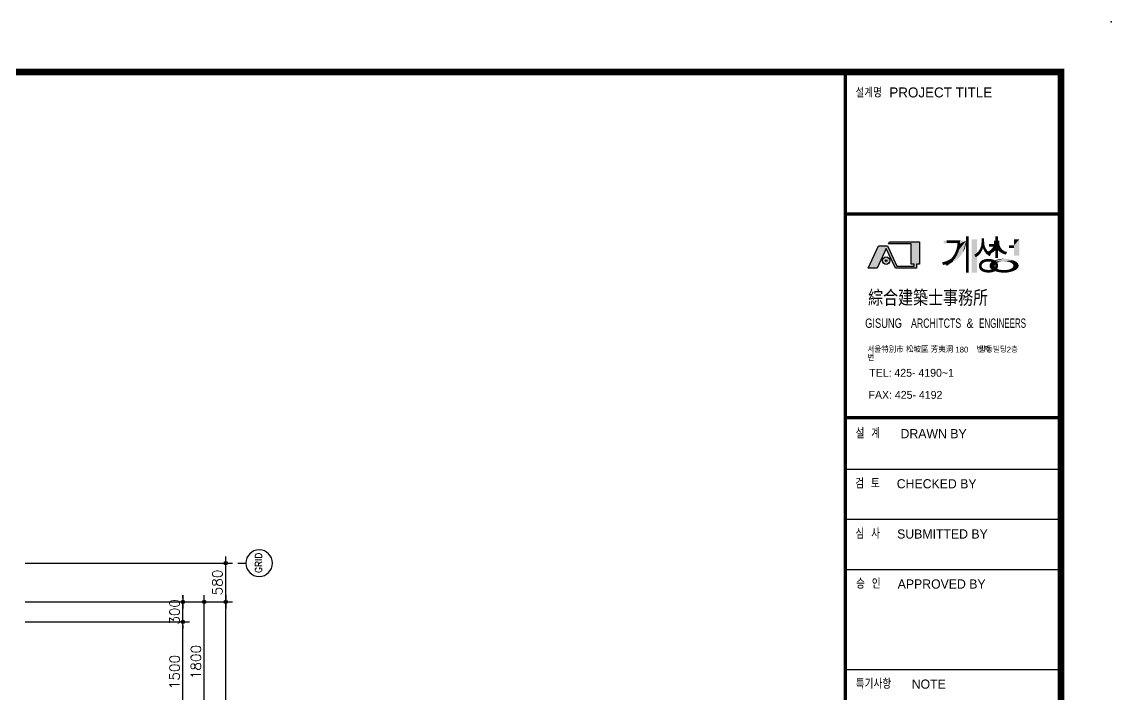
# Model space of a CAD drawing. Extents: x 0 to 40850, y 0 to 28500.
# Drawn here: x 24558 to 40850, y 18435 to 28500 of the extents above; entities that cross this region are included whole.
import ezdxf
from ezdxf.enums import TextEntityAlignment as Align

# ---------------------------------------------------------------- set-up
doc = ezdxf.new("R2010")
doc.units = 0
doc.header["$LTSCALE"] = 60
doc.header["$MEASUREMENT"] = 0
doc.layers.get('0').update_dxf_attribs({"linetype": 'CONTINUOUS'})
doc.layers.get('DEFPOINTS').update_dxf_attribs({"linetype": 'CONTINUOUS'})
for name, color, linetype in [('2', 2, 'CONTINUOUS'), ('3', 3, 'CONTINUOUS'), ('6', 6, 'CONTINUOUS'), ('9', 9, 'CONTINUOUS'), ('CI_DIM', 7, 'CONTINUOUS'), ('FORM', 7, 'CONTINUOUS'), ('TEXT', 3, 'CONTINUOUS')]:
    doc.layers.add(name, color=color, linetype=linetype)
doc.styles.add('CGD', font='cgde.shx', dxfattribs={"bigfont": 'cgd.shx'})
doc.styles.add('CGS', font='cgse', dxfattribs={"bigfont": 'cgs'})
doc.styles.add('CGSH', font='cgse', dxfattribs={"bigfont": 'cgsh'})
doc.styles.add('GHS', font='ROMANS', dxfattribs={"bigfont": 'GHS'})
doc.styles.add('HS', font='simplex', dxfattribs={"bigfont": 'ghs'})
doc.dimstyles.new('2M', dxfattribs={"dimscale": 50, "dimtxt": 3, "dimasz": 1, "dimexe": 2, "dimexo": 0, "dimgap": 1, "dimtad": 1, "dimdec": 0, "dimzin": 0, "dimtxsty": 'GHS', "dimblk": 'DIMDOT', "dimblk1": 'DIMDOT', "dimblk2": 'DIMDOT', "dimsah": 1, "dimcen": 0, "dimclrd": 2, "dimclre": 2, "dimclrt": 3, "dimazin": 3, "dimtfac": 1, "dimtdec": 0, "dimtix": 1, "dimtmove": 0, "dimatfit": 3, "dimtolj": 1, "dimtzin": 0})

# ---------------------------------------------------------------- blocks, each defined once
blk = doc.blocks.new('*U5')
at = {"layer": 'TEXT', "color": 0, "linetype": 'CONTINUOUS'}
for points in [[(45844.9, 470.5), (45849.9, 470.5), (45844.9, 471.28)], [(45849.9, 470.5), (45844.9, 471.28), (45851.68, 471.28)], [(45848.76, 465.59), (45851.68, 471.28), (45847.54, 464.84)], [(45851.68, 471.28), (45847.54, 464.84), (45849.16, 468.14)], [(45851.68, 471.28), (45849.81, 466.57), (45848.76, 465.59)], [(45851.68, 471.28), (45849.16, 468.14), (45849.63, 469.23)], [(45849.9, 470.39), (45851.68, 471.28), (45849.63, 469.23)], [(45850.67, 467.72), (45851.68, 471.28), (45849.81, 466.57)], [(45849.9, 470.5), (45849.9, 470.39), (45851.68, 471.28)], [(45851.68, 471.28), (45851.3, 469), (45850.67, 467.72)], [(45851.68, 470.39), (45851.68, 471.28), (45851.3, 469)], [(45854.9, 471.72), (45853.35, 471.72), (45854.9, 461.72)], [(45853.35, 471.72), (45854.9, 461.72), (45853.35, 461.72)], [(45859.03, 468.55), (45860.79, 468.94), (45861.57, 470.5)], [(45861.57, 470.5), (45859.53, 469.1), (45859.03, 468.55)], [(45861.57, 470.5), (45859.87, 469.77), (45859.53, 469.1)], [(45860.01, 470.5), (45861.57, 470.5), (45859.87, 469.77)], [(45861.57, 471.28), (45861.57, 470.5), (45860.01, 471.28)], [(45861.57, 470.5), (45860.01, 471.28), (45860.01, 470.5)], [(45860.79, 468.94), (45861.71, 469.77), (45861.57, 470.5)], [(45860.79, 468.94), (45862.05, 469.1), (45861.71, 469.77)], [(45866.01, 469.17), (45866.01, 469.94), (45864.46, 469.17)], [(45866.01, 469.94), (45864.46, 469.94), (45864.46, 469.17)], [(45867.57, 466.83), (45866.01, 466.83), (45867.57, 471.72)], [(45866.01, 466.83), (45867.57, 471.72), (45866.01, 469.94)], [(45867.57, 471.72), (45866.01, 471.72), (45866.01, 469.94)], [(45866.01, 466.83), (45866.01, 469.17), (45866.01, 469.94)], [(45847.54, 464.84), (45846.69, 465.62), (45847.66, 466.3)], [(45849.16, 468.14), (45848.49, 467.15), (45847.54, 464.84)], [(45848.49, 467.15), (45847.54, 464.84), (45847.66, 466.3)], [(45857.68, 467.94), (45858.39, 468.15), (45858.01, 467.17)], [(45858.39, 468.15), (45858.01, 467.17), (45858.67, 467.34)], [(45858.39, 468.15), (45860.36, 468.42), (45860.79, 468.94)], [(45858.39, 468.15), (45859.03, 468.55), (45860.79, 468.94)], [(45859.85, 467.97), (45858.39, 468.15), (45860.36, 468.42)], [(45858.67, 467.34), (45858.39, 468.15), (45859.28, 467.61)], [(45858.39, 468.15), (45859.28, 467.61), (45859.85, 467.97)], [(45859.46, 465.06), (45862.12, 465.87), (45863.01, 465.94)], [(45859.46, 465.06), (45863.01, 465.94), (45863.91, 465.87)], [(45863.57, 467.17), (45860.79, 468.94), (45862.05, 469.1)], [(45861.22, 468.42), (45860.79, 468.94), (45861.73, 467.97)], [(45860.79, 468.94), (45861.73, 467.97), (45862.3, 467.61)], [(45862.3, 467.61), (45860.79, 468.94), (45862.91, 467.34)], [(45860.79, 468.94), (45862.91, 467.34), (45863.57, 467.17)], [(45863.57, 467.17), (45862.55, 468.55), (45862.05, 469.1)], [(45863.18, 468.15), (45863.57, 467.17), (45862.55, 468.55)], [(45863.57, 467.17), (45863.9, 467.94), (45863.18, 468.15)], [(45844.46, 464.83), (45847.54, 464.84), (45845.61, 465.12)], [(45847.54, 464.84), (45844.79, 464.06), (45844.46, 464.83)], [(45846.2, 464.32), (45847.54, 464.84), (45844.79, 464.06)], [(45847.54, 464.84), (45845.61, 465.12), (45846.69, 465.62)], [(45860.32, 462.21), (45858.68, 463.83), (45858.71, 464.12)], [(45858.71, 463.55), (45860.32, 462.21), (45858.68, 463.83)], [(45858.71, 464.12), (45860.32, 462.21), (45858.79, 464.39)], [(45860.32, 462.21), (45858.79, 463.28), (45858.71, 463.55)], [(45860.32, 462.21), (45858.79, 464.39), (45859.09, 464.76)], [(45859.09, 462.91), (45860.32, 462.21), (45858.79, 463.28)], [(45859.09, 464.76), (45860.32, 462.21), (45859.46, 465.06)], [(45860.32, 462.21), (45859.46, 462.61), (45859.09, 462.91)], [(45863.91, 465.87), (45859.46, 465.06), (45864.79, 465.72)], [(45861.23, 465.72), (45859.46, 465.06), (45862.12, 465.87)], [(45859.46, 465.06), (45864.79, 465.72), (45865.7, 465.46)], [(45859.46, 465.06), (45860.32, 465.46), (45861.23, 465.72)], [(45865.7, 465.46), (45859.46, 465.06), (45862.46, 465.12)], [(45859.46, 465.06), (45862.46, 465.12), (45861.9, 465.06)], [(45860.32, 462.21), (45859.46, 465.06), (45860.35, 463.39)], [(45861.9, 465.06), (45859.46, 465.06), (45861.5, 464.97)], [(45859.46, 465.06), (45861.5, 464.97), (45861.12, 464.83)], [(45861.12, 464.83), (45859.46, 465.06), (45860.71, 464.59)], [(45859.46, 465.06), (45860.71, 464.59), (45860.35, 464.28)], [(45860.35, 464.28), (45859.46, 465.06), (45860.26, 464.06)], [(45859.46, 465.06), (45860.26, 464.06), (45860.23, 463.83)], [(45860.23, 463.83), (45859.46, 465.06), (45860.26, 463.6)], [(45859.46, 465.06), (45860.26, 463.6), (45860.35, 463.39)], [(45860.35, 463.39), (45860.32, 462.21), (45860.71, 463.07)], [(45860.32, 462.21), (45860.71, 463.07), (45861.12, 462.83)], [(45860.32, 462.21), (45861.12, 462.83), (45861.5, 462.69)], [(45861.9, 462.61), (45860.32, 462.21), (45861.5, 462.69)], [(45865.7, 465.46), (45863.01, 465.17), (45862.46, 465.12)], [(45863.57, 465.12), (45865.7, 465.46), (45863.01, 465.17)], [(45865.7, 465.46), (45864.12, 465.06), (45863.57, 465.12)], [(45866.57, 462.61), (45866.94, 462.91), (45863.57, 462.54)], [(45866.94, 462.91), (45863.57, 462.54), (45864.12, 462.61)], [(45864.52, 464.97), (45865.7, 465.46), (45864.12, 465.06)], [(45864.12, 462.61), (45866.94, 462.91), (45864.52, 462.7)], [(45865.7, 465.46), (45864.9, 464.83), (45864.52, 464.97)], [(45866.94, 462.91), (45864.52, 462.7), (45864.9, 462.83)], [(45865.7, 465.46), (45865.32, 464.59), (45864.9, 464.83)], [(45866.94, 462.91), (45864.9, 462.83), (45865.32, 463.07)], [(45865.68, 464.28), (45865.7, 465.46), (45865.32, 464.59)], [(45865.32, 463.07), (45866.94, 462.91), (45865.68, 463.39)], [(45865.7, 465.46), (45866.94, 462.91), (45865.68, 464.28)], [(45866.94, 462.91), (45865.76, 464.06), (45865.68, 464.28)], [(45866.94, 462.91), (45865.68, 463.39), (45865.76, 463.6)], [(45867.23, 463.28), (45865.7, 465.46), (45866.94, 462.91)], [(45866.57, 465.06), (45865.7, 465.46), (45866.94, 464.76)], [(45865.7, 465.46), (45866.94, 464.76), (45867.23, 464.39)], [(45867.23, 464.39), (45865.7, 465.46), (45867.32, 464.12)], [(45865.7, 465.46), (45867.32, 464.12), (45867.35, 463.83)], [(45867.35, 463.83), (45865.7, 465.46), (45867.32, 463.55)], [(45865.7, 465.46), (45867.32, 463.55), (45867.23, 463.28)], [(45866.94, 462.91), (45865.79, 463.83), (45865.76, 464.06)], [(45865.76, 463.6), (45866.94, 462.91), (45865.79, 463.83)], [(45862.45, 462.54), (45861.9, 462.61), (45860.32, 462.21)], [(45863.57, 462.54), (45861.23, 461.94), (45860.32, 462.21)], [(45863.57, 462.54), (45863.01, 462.5), (45860.32, 462.21)], [(45863.01, 462.5), (45860.32, 462.21), (45862.45, 462.54)], [(45862.12, 461.79), (45863.57, 462.54), (45861.23, 461.94)], [(45863.57, 462.54), (45863.01, 461.72), (45862.12, 461.79)], [(45863.57, 462.54), (45863.91, 461.79), (45863.01, 461.72)], [(45866.57, 462.61), (45863.57, 462.54), (45865.7, 462.21)], [(45863.57, 462.54), (45865.7, 462.21), (45864.79, 461.94)], [(45864.79, 461.94), (45863.57, 462.54), (45863.91, 461.79)]]:
    blk.add_solid(points, dxfattribs=at)
blk = doc.blocks.new('도면')
at = {"layer": 'FORM', "linetype": 'CONTINUOUS'}
h = blk.add_hatch(color=256, dxfattribs=at)
edge = h.paths.add_edge_path(flags=17)
edge.add_arc((749.7, 498.5), 1.11, 0, 360)
edge = h.paths.add_edge_path(flags=16)
edge.add_arc((749.7, 498.5), 0.234, 0, 360)
h.paths.add_polyline_path([(752.86, 496.83), (758.1, 496.83), (758.1, 497.46), (757.15, 497.46), (757.15, 503.54), (750.35, 503.54), (750.64, 504.17), (759.67, 504.17), (759.67, 497.46), (758.73, 497.46), (758.73, 496.2), (752.45, 496.2), (749.71, 502.16), (746.97, 496.2), (744.29, 496.2), (747.38, 502.91), (750.06, 502.91)])
at = {"layer": '9', "linetype": 'CONTINUOUS'}
blk.add_point((817, 570), dxfattribs=at)
at = {"layer": 'FORM'}
for p, q in [((802, 435.99), (737.46, 435.99)), ((802, 420.99), (737.46, 420.99)), ((802, 405.99), (737.46, 405.99)), ((802, 375.99), (737.46, 375.99))]:
    blk.add_line(p, q, dxfattribs=at)
at = {"layer": 'FORM', "const_width": 2}
blk.add_lwpolyline([(802, 15), (802, 555), (20, 555), (20, 15)], close=True, dxfattribs=at)
at = {"layer": 'FORM', "const_width": 1}
for points in [[(737.46, 15), (737.46, 555)], [(802, 512.49), (737.46, 512.49)], [(802, 451.49), (737.46, 451.49)]]:
    blk.add_lwpolyline(points, dxfattribs=at)
at = {"layer": 'TEXT'}
blk.add_lwpolyline([(752.86, 496.83), (758.1, 496.83), (758.1, 497.46), (757.15, 497.46), (757.15, 503.54), (750.35, 503.54), (750.64, 504.17), (759.67, 504.17), (759.67, 497.46), (758.73, 497.46), (758.73, 496.2), (752.45, 496.2), (749.71, 502.16), (746.97, 496.2), (744.29, 496.2), (747.38, 502.91), (750.06, 502.91)], close=True, dxfattribs=at)
for radius in [1.11, 0.234]:
    blk.add_circle((749.7, 498.5), radius, dxfattribs=at)
at = {"layer": 'FORM', "linetype": 'CONTINUOUS'}
blk.add_blockref('*U5', (-45078.06, 33.15), dxfattribs=at)
at = {"layer": 'TEXT'}
for s, height, style, p in [('설계명  PROJECT TITLE', 3, 'CGS', (740.54, 547.35)), ('綜合建築士事務所', 4.72, 'CGSH', (744.29, 484.93)), ('서울特別市 松坡區 芳夷洞 180     광동빌딩2층', 1.73, 'CGSH', (744.09, 471.01)), ('번지', 1.73, 'CGSH', (776.73, 471.01)), ('번', 1.73, 'CGSH', (744.09, 468.56)), ('TEL: 425- 4190~1', 2.3579, 'CGS', (744.63, 463.74)), ('FAX: 425- 4192', 2.3579, 'CGS', (744.42, 457.14)), ('설  계      DRAWN BY', 2.7437, 'CGS', (740.54, 445.33)), ('검  토     CHECKED BY', 2.7437, 'CGS', (740.43, 430.33)), ('심  사     SUBMITTED BY', 2.7437, 'CGS', (740.53, 415.3)), ('승  인     APPROVED BY', 2.7437, 'CGS', (740.7, 400.33)), ('특기사항      NOTE', 2.7437, 'CGS', (740.61, 370.36))]:
    blk.add_text(s, height=height, dxfattribs=dict(at, style=style)).set_placement(p)
at = {"layer": 'TEXT', "linetype": 'CONTINUOUS', "style": 'CGD'}
blk.add_text('기성', height=10, dxfattribs=at).set_placement((766.84, 494.87))
at = {"layer": 'TEXT', "style": 'CGS'}
for s, width, p, p2 in [('GISUNG', 0.857143, (743.41, 478.38), (754.41, 478.38)), ('ARCHITCTS', 0.808625, (757.13, 478.38), (772.13, 478.38)), ('&', 0.745342, (773.77, 478.38), (775.77, 478.38)), ('ENGINEERS', 0.718563, (777.51, 478.38), (791.51, 478.38))]:
    blk.add_text(s, height=2.8, dxfattribs=dict(at, width=width)).set_placement(p, p2, align=Align.FIT)
blk = doc.blocks.new('도면1')
at = {"layer": '9', "linetype": 'CONTINUOUS'}
blk.add_blockref('도면', (0, 0), dxfattribs=at)
blk = doc.blocks.new('DIMDOT')
at = {"color": 0}
blk.add_line((-2, 0), (2, 0), dxfattribs=at)
for radius in [0.5, 0.25]:
    blk.add_circle((0, 0), radius, dxfattribs=at)
blk = doc.blocks.new('*D38')
at = {"color": 2, "linetype": 'BYBLOCK'}
for p, q in [((65458, 19517), (67918, 19517)), ((67818, 18067), (67818, 19467)), ((65458, 18017), (67918, 18017))]:
    blk.add_line(p, q, dxfattribs=at)
at = {"layer": 'DEFPOINTS', "color": 0, "linetype": 'BYBLOCK'}
for p in [(65458, 19517), (67818, 19517), (65458, 18017)]:
    blk.add_point(p, dxfattribs=at)
at = {"color": 2, "linetype": 'BYBLOCK', "xscale": 50, "yscale": 50, "zscale": 50}
for p, rotation in [((67818, 19517), 90), ((67818, 18017), 270)]:
    blk.add_blockref('DIMDOT', p, dxfattribs=dict(at, rotation=rotation))
at = {"color": 3, "linetype": 'BYBLOCK', "insert": (67693, 18767), "char_height": 150, "attachment_point": 5, "rotation": 90, "style": 'GHS'}
blk.add_mtext('\\A1;1500', dxfattribs=at)
blk = doc.blocks.new('*D39')
at = {"color": 2, "linetype": 'BYBLOCK'}
for p, q in [((65458, 19817), (68238, 19817)), ((68138, 18067), (68138, 19767)), ((65458, 18017), (68238, 18017))]:
    blk.add_line(p, q, dxfattribs=at)
at = {"layer": 'DEFPOINTS', "color": 0, "linetype": 'BYBLOCK'}
for p in [(65458, 19817), (68138, 19817), (65458, 18017)]:
    blk.add_point(p, dxfattribs=at)
at = {"color": 2, "linetype": 'BYBLOCK', "xscale": 50, "yscale": 50, "zscale": 50}
for p, rotation in [((68138, 19817), 90), ((68138, 18017), 270)]:
    blk.add_blockref('DIMDOT', p, dxfattribs=dict(at, rotation=rotation))
at = {"color": 3, "linetype": 'BYBLOCK', "insert": (68013, 18917), "char_height": 150, "attachment_point": 5, "rotation": 90, "style": 'GHS'}
blk.add_mtext('\\A1;1800', dxfattribs=at)
blk = doc.blocks.new('*D40')
at = {"color": 2, "linetype": 'BYBLOCK'}
for p, q in [((65458, 19817), (68558, 19817)), ((68458, 8047), (68458, 19767)), ((65458, 7997), (68558, 7997))]:
    blk.add_line(p, q, dxfattribs=at)
at = {"layer": 'DEFPOINTS', "color": 0, "linetype": 'BYBLOCK'}
for p in [(65458, 19817), (68458, 19817), (65458, 7997)]:
    blk.add_point(p, dxfattribs=at)
at = {"color": 2, "linetype": 'BYBLOCK', "xscale": 50, "yscale": 50, "zscale": 50}
for p, rotation in [((68458, 19817), 90), ((68458, 7997), 270)]:
    blk.add_blockref('DIMDOT', p, dxfattribs=dict(at, rotation=rotation))
at = {"color": 3, "linetype": 'BYBLOCK', "insert": (68333, 13907), "char_height": 150, "attachment_point": 5, "rotation": 90, "style": 'GHS'}
blk.add_mtext('\\A1;11820', dxfattribs=at)
blk = doc.blocks.new('*D51')
at = {"color": 2, "linetype": 'BYBLOCK'}
for p, q in [((67818, 19867), (67818, 19917)), ((65458, 19817), (67918, 19817)), ((67818, 19517), (67818, 19817)), ((65458, 19517), (67918, 19517)), ((67818, 19467), (67818, 19417))]:
    blk.add_line(p, q, dxfattribs=at)
at = {"layer": 'DEFPOINTS', "color": 0, "linetype": 'BYBLOCK'}
for p in [(65458, 19817), (67818, 19817), (65458, 19517)]:
    blk.add_point(p, dxfattribs=at)
at = {"color": 2, "linetype": 'BYBLOCK', "xscale": 50, "yscale": 50, "zscale": 50}
for p, rotation in [((67818, 19817), 270), ((67818, 19517), 90)]:
    blk.add_blockref('DIMDOT', p, dxfattribs=dict(at, rotation=rotation))
at = {"color": 3, "linetype": 'BYBLOCK', "insert": (67693, 19667), "char_height": 150, "attachment_point": 5, "rotation": 90, "style": 'GHS'}
blk.add_mtext('\\A1;300', dxfattribs=at)
blk = doc.blocks.new('*D52')
at = {"color": 2, "linetype": 'BYBLOCK'}
for p, q in [((65458, 20397), (68558, 20397)), ((68458, 19867), (68458, 20347)), ((65458, 19817), (68558, 19817))]:
    blk.add_line(p, q, dxfattribs=at)
at = {"layer": 'DEFPOINTS', "color": 0, "linetype": 'BYBLOCK'}
for p in [(65458, 20397), (68458, 20397), (65458, 19817)]:
    blk.add_point(p, dxfattribs=at)
at = {"color": 2, "linetype": 'BYBLOCK', "xscale": 50, "yscale": 50, "zscale": 50}
for p, rotation in [((68458, 20397), 90), ((68458, 19817), 270)]:
    blk.add_blockref('DIMDOT', p, dxfattribs=dict(at, rotation=rotation))
at = {"color": 3, "linetype": 'BYBLOCK', "insert": (68333, 20107), "char_height": 150, "attachment_point": 5, "rotation": 90, "style": 'GHS'}
blk.add_mtext('\\A1;580', dxfattribs=at)

msp = doc.modelspace()

# ---------------------------------------------------------------- linework, layer by layer
at = {"layer": '2', "linetype": 'BYBLOCK'}
msp.add_line((27788.3, 20397), (27908.3, 20397), dxfattribs=at)
for start, end in [(360, 180), (180, 0)]:
    msp.add_arc((28108.3, 20397), 200, start, end, dxfattribs=at)

# ---------------------------------------------------------------- block references
at = {"layer": '6', "xscale": 50, "yscale": 50, "zscale": 50}
msp.add_blockref('도면1', (0, 0), dxfattribs=at)

# ---------------------------------------------------------------- texts
at = {"layer": '3', "style": 'HS'}
msp.add_text('GRID', height=100, rotation=90, dxfattribs=at).set_placement((28149.2, 20249.6))

# ---------------------------------------------------------------- dimensions: what is measured, and where the dimension line sits
at = {"layer": 'CI_DIM'}
for base, p1, p2, picture, middle in [((27608.3, 20397), (24608.3, 19817), (24608.3, 20397), '*D52', (27483.3, 20107)), ((27288.3, 19817), (24608.3, 18017), (24608.3, 19817), '*D39', (27163.3, 18917)), ((27608.3, 19817), (24608.3, 7997), (24608.3, 19817), '*D40', (27483.3, 13907)), ((26968.3, 19817), (24608.3, 19517), (24608.3, 19817), '*D51', (26843.3, 19667)), ((26968.3, 19517), (24608.3, 18017), (24608.3, 19517), '*D38', (26843.3, 18767))]:
    dim = msp.add_linear_dim(base=base, p1=p1, p2=p2, angle=270, dimstyle='2M', dxfattribs=at)
    dim.commit()
    dim.dimension.update_dxf_attribs({"geometry": picture, "text_midpoint": middle, "insert": (-40850, 0)})

doc.saveas('drawing.dxf')
